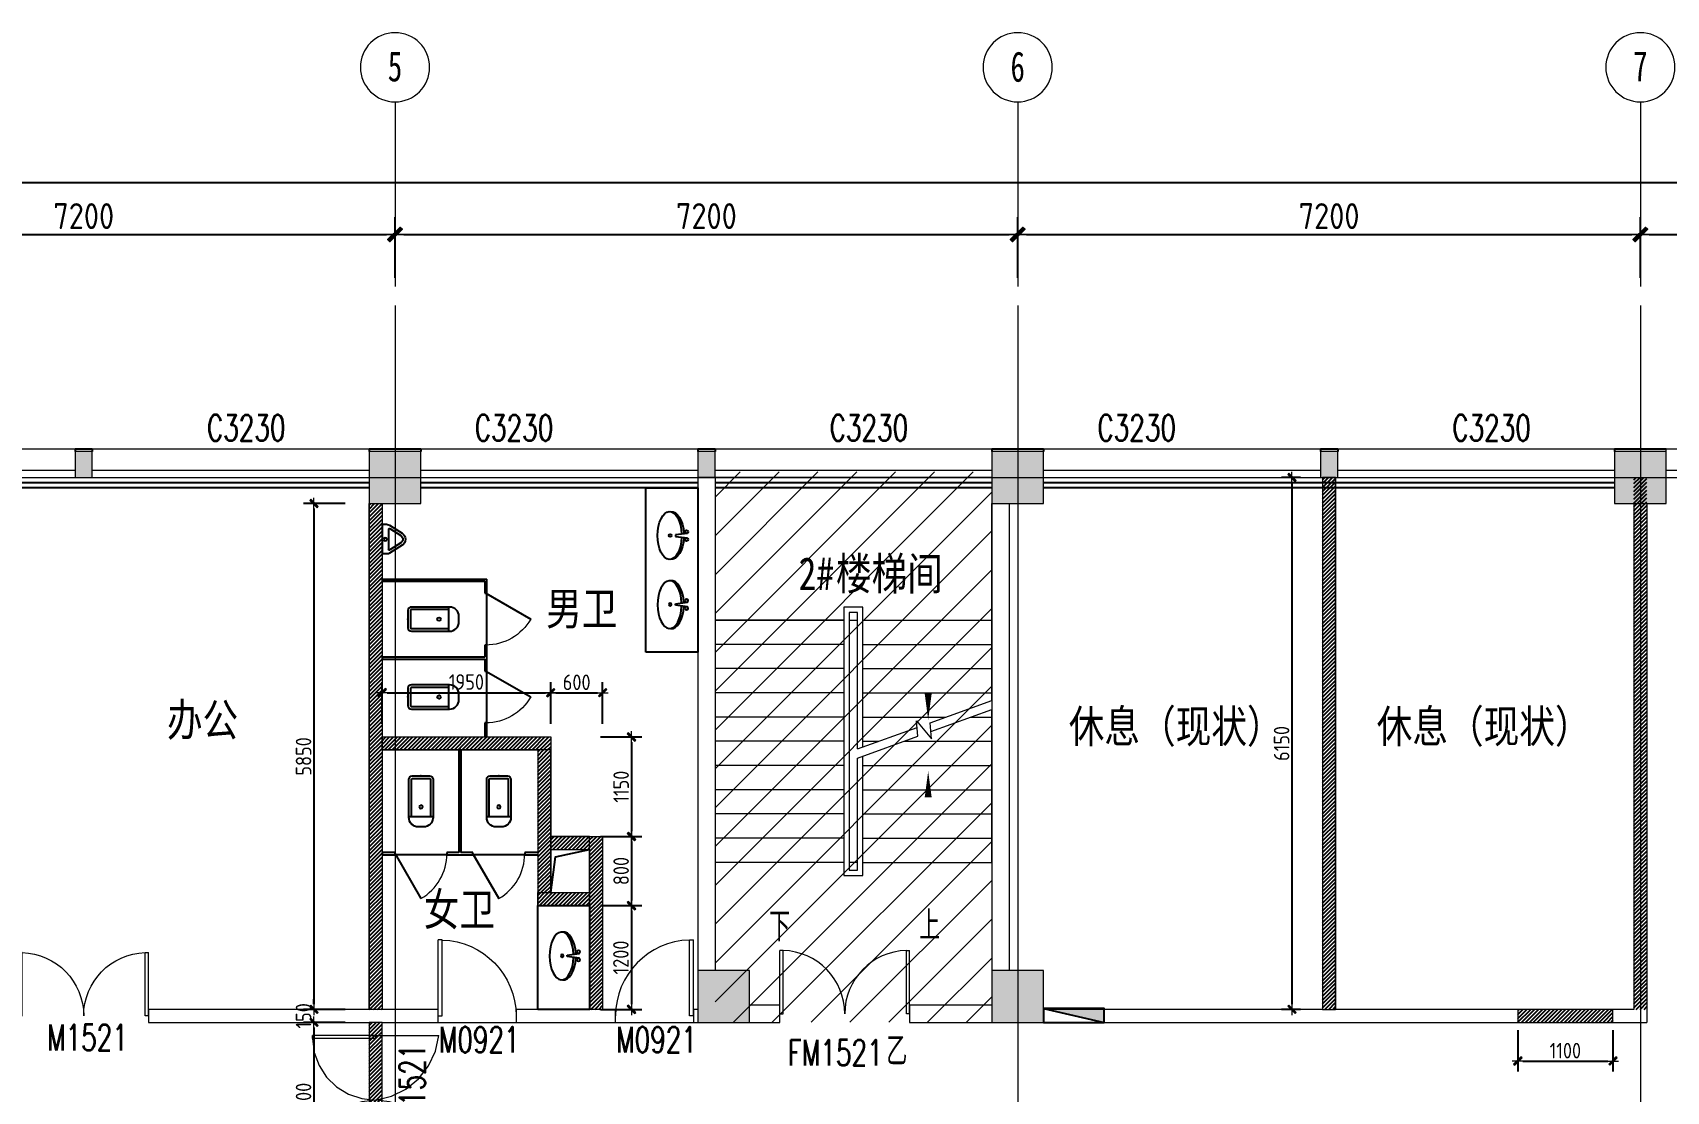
# Model space of a CAD drawing. Header units: millimetres. Extents: x 33621 to 401573, y -91663 to 133135.
# Drawn here: x 63307 to 82197, y -13804 to -1562 of the extents above; entities that cross this region are included whole.
import ezdxf
from ezdxf.enums import TextEntityAlignment as Align

# ---------------------------------------------------------------- set-up
doc = ezdxf.new("R2010")
doc.units = ezdxf.units.MM
doc.header["$LTSCALE"] = 10
doc.linetypes.add('DASHEDX2', pattern=[1.5, 1, -0.5])
doc.linetypes.add('DOTE', pattern=[2.42, 2, -0.2, 0.02, -0.2])
doc.layers.get('0').update_dxf_attribs({"color": 253})
doc.layers.get('Defpoints').update_dxf_attribs({"color": 250})
for name, color, linetype in [('3', 253, 'Continuous'), ('DIM_SYMB', 253, 'Continuous'), ('Dim【尺寸标注】', 253, 'Continuous'), ('LATRINE', 253, 'Continuous'), ('LAYER3', 253, 'Continuous'), ('LAYER4', 253, 'Continuous'), ('LAYER5', 253, 'Continuous'), ('LVTRY', 253, 'Continuous'), ('PUB_DIM', 253, 'Continuous'), ('PUB_TEXT', 253, 'Continuous'), ('SURFACE', 253, 'Continuous'), ('w-消火栓', 253, 'Continuous'), ('WINDOW_TEXT', 253, 'Continuous'), ('家具', 253, 'Continuous'), ('拆除墙体', 253, 'Continuous')]:
    doc.layers.add(name, color=color, linetype=linetype)
for name, color, linetype, lineweight in [('AXIS【轴号】', 253, 'Continuous', 0), ('COLUMN', 253, 'Continuous', 0), ('DOTE', 253, 'DOTE', 0), ('FC-FLOOR【地材分格】', 253, 'Continuous', 0), ('PUB_HATCH', 253, 'Continuous', 0), ('STAIR', 253, 'Continuous', 0), ('WALL', 253, 'Continuous', 0), ('Wall【墙体】', 253, 'Continuous', 0), ('WINDOW', 253, 'Continuous', 0), ('Xline【辅助线】', 253, 'Continuous', 0)]:
    doc.layers.add(name, color=color, linetype=linetype, lineweight=lineweight)
doc.styles.add('_TCH_DIM', font='SIMPLEX', dxfattribs={"bigfont": 'GBCBIG'})
doc.styles.add('_TCH_WINDOW', font='SIMPLEX', dxfattribs={"bigfont": 'GBCBIG'})
doc.styles.add('CCD_DIM', font='ARCHS.SHX')
doc.styles.add('宋体', font='', dxfattribs={"width": 0.7})
doc.styles.get('宋体').set_extended_font_data('SimSun')
doc.dimstyles.new('ZL_1：100', dxfattribs={"dimtxt": 3, "dimasz": 1, "dimexe": 2, "dimexo": 2, "dimgap": 0.6, "dimtad": 1, "dimdec": 0, "dimrnd": 5, "dimdsep": 46, "dimtxsty": 'CCD_DIM', "dimblk": 'WS-cj', "dimblk1": 'WS-cj', "dimblk2": 'WS-cj', "dimcen": 1, "dimclrd": 44, "dimclre": 44, "dimclrt": 2, "dimadec": 0, "dimazin": 2, "dimtfac": 1, "dimtdec": 0, "dimtix": 1, "dimtmove": 2, "dimatfit": 3, "dimldrblk": 'hl_arrow2', "dimfxl": 5, "dimfxlon": 1, "dimarcsym": 0})
doc.dimstyles.new('ZL_1：60', dxfattribs={"dimscale": 60, "dimtxt": 3, "dimasz": 1, "dimexe": 2, "dimexo": 2, "dimgap": 0.5, "dimtad": 1, "dimdec": 0, "dimrnd": 5, "dimdsep": 46, "dimtxsty": 'CCD_DIM', "dimblk": 'WS-cj', "dimblk1": 'WS-cj', "dimblk2": 'WS-cj', "dimcen": 0, "dimclrd": 44, "dimclre": 44, "dimclrt": 2, "dimadec": 0, "dimazin": 0, "dimtfac": 1, "dimtdec": 0, "dimtix": 1, "dimtofl": 0, "dimtmove": 2, "dimatfit": 3, "dimldrblk": 'hl_arrow2', "dimfxl": 6, "dimfxlon": 1, "dimarcsym": 0})

# ---------------------------------------------------------------- blocks, each defined once
blk = doc.blocks.new('A$C22332745')
at = {"layer": 'LAYER3', "color": 181, "extrusion": (0, 0, -1)}
for centre, ratio, start_param, end_param in [((277, 195), 0.531076, 4.795815, 6.348539), ((277, 214), 0.5, 4.782885, 10.934222), ((277, 195), 0.531076, 3.076239, 4.638107)]:
    blk.add_ellipse(centre, major_axis=(-277, 0), ratio=ratio, start_param=start_param, end_param=end_param, dxfattribs=at)
at = {"layer": 'LAYER4', "color": 252}
for p, q in [((267, 148), (249, 9)), ((285, 148), (267, 148)), ((302, 9), (285, 148))]:
    blk.add_line(p, q, dxfattribs=at)
for centre in [(231, 18), (320, 18)]:
    blk.add_circle(centre, 17.9, dxfattribs=at)
at = {"layer": 'LAYER5', "color": 251}
blk.add_circle((277, 208), 16, dxfattribs=at)
blk = doc.blocks.new('A$C2CC91CCB')
at = {"color": 251, "rotation": 90}
blk.add_blockref('A$C22332745', (353, 0), dxfattribs=at)
blk = doc.blocks.new('A$C477C625D')
at = {"color": 7}
blk.add_blockref('A$C2CC91CCB', (0, 0), dxfattribs=at)
blk = doc.blocks.new('A$C4D690477')
at = {"layer": '家具', "color": 251}
blk.add_blockref('A$C477C625D', (0, 0), dxfattribs=at)
blk = doc.blocks.new('$lvtry$00000007')
for p, q in [((-170, 0, 0), (170, 0, 0)), ((-170, -61, 0), (-170, 0, 0)), ((-162, -88, 0), (-69, -231, 0)), ((-124, -91, 0), (-43, -216, 0)), ((-116, -76, 0), (116, -76, 0)), ((43, -216, 0), (124, -91, 0)), ((69, -231, 0), (162, -88, 0)), ((170, -61, 0), (170, 0, 0))]:
    blk.add_line(p, q)
blk.add_circle((0, -38, 0), 17.7)
for centre, radius, start, end in [((-120, -61, 0), 50, 180, 213.0863), ((-116, -86, 0), 10, 90, 213.0863), ((116, -86, 0), 10, 326.9137, 90), ((120, -61, 0), 50, 326.9137, 0), ((0, -191, 0), 80, 210, 330), ((0, -191, 0), 50, 210, 330)]:
    blk.add_arc(centre, radius, start, end)
blk = doc.blocks.new('$QC001_5')
blk.add_line((-325, 200), (325, 0))
blk.add_lwpolyline([(325, 0), (325, 200), (-325, 200), (-325, 0)], close=True)
blk.add_solid([(-325, 200), (325, 200), (-325, 200), (325, 0)])
at = {"flags": 1}
for tag in ['UNIT', 'WHAT', 'SPEC']:
    blk.add_attdef(tag, (0, 0), '', height=0.001, dxfattribs=at)
blk = doc.blocks.new('$DorLib2D$00000141')
at = {"color": 0}
for points in [[(-0.5, 0), (-0.5, 0.487)], [(-0.475, 0.487), (-0.5, 0.487)], [(-0.475, 0), (-0.475, 0.487)], [(-0.369, 0.473), (-0.475, 0.487)], [(-0.268, 0.435), (-0.369, 0.473)], [(-0.178, 0.377), (-0.268, 0.435)], [(0.268, 0.435), (0.178, 0.377)], [(0.369, 0.473), (0.268, 0.435)], [(0.475, 0.487), (0.369, 0.473)], [(0.475, 0), (0.475, 0.487)], [(0.475, 0.487), (0.5, 0.487)], [(0.5, 0), (0.5, 0.487)], [(-0.103, 0.3), (-0.178, 0.377)], [(-0.047, 0.208), (-0.103, 0.3)], [(0.103, 0.3), (0.047, 0.208)], [(0.178, 0.377), (0.103, 0.3)], [(-0.012, 0.107), (-0.047, 0.208)], [(0.047, 0.208), (0.012, 0.107)], [(0, 0), (-0.012, 0.107)], [(-0.012, -0.107), (0, 0)], [(0.012, 0.107), (0, 0)], [(-0.5, 0), (-0.475, 0)], [(0.5, 0), (0.475, 0)]]:
    blk.add_lwpolyline(points, dxfattribs=at)
at = {"color": 0, "linetype": 'DASHEDX2'}
for points in [[(0, 0), (0.03, -0.122), (0.086, -0.234), (0.165, -0.331), (0.264, -0.408), (0.378, -0.461), (0.5, -0.488)], [(-0.5, 0), (-0.5, -0.488)], [(-0.047, -0.208), (-0.012, -0.107)], [(0.5, 0), (0.5, -0.488)], [(-0.103, -0.3), (-0.047, -0.208)], [(-0.268, -0.435), (-0.178, -0.377)], [(-0.178, -0.377), (-0.103, -0.3)], [(-0.475, -0.488), (-0.5, -0.488)], [(-0.475, -0.487), (-0.369, -0.473)], [(-0.369, -0.473), (-0.268, -0.435)]]:
    blk.add_lwpolyline(points, dxfattribs=at)
blk = doc.blocks.new('$DorLib2D$00000001')
for p, q in [((0.45, 0.975), (0.5, 0.975)), ((0.45, 0), (0.45, 0.975)), ((0.5, 0), (0.5, 0.975)), ((0.5, 0), (0.45, 0))]:
    blk.add_line(p, q)
at = {"lineweight": 13}
blk.add_arc((0.475, 0), 0.975, 91.4693, 180, dxfattribs=at)
blk = doc.blocks.new('$lvtry$00000200')
for p, q in [((-140, -40, 0), (-140, -480, 0)), ((-110, -40, 0), (-110, -470, 0)), ((100, 0, 0), (-100, 0, 0)), ((100, -30, 0), (-100, -30, 0)), ((110, -470, 0), (110, -40, 0)), ((140, -480, 0), (140, -40, 0)), ((140, -470, 0), (-140, -470, 0)), ((-30, -590, 0), (30, -590, 0))]:
    blk.add_line(p, q)
blk.add_circle((0, -359, 0), 20)
for centre, radius, start, end in [((-100, -40, 0), 40, 90, 180), ((-100, -40, 0), 10, 90, 180), ((100, -40, 0), 40, 0, 90), ((100, -40, 0), 10, 0, 90), ((-30, -480, 0), 110, 180, 270), ((30, -480, 0), 110, 270, 0)]:
    blk.add_arc(centre, radius, start, end)
blk.add_point((0, 0))
blk = doc.blocks.new('$TCHSYS$APDOOR2D')
blk.add_line((0.5, 0), (0, 0.866))
at = {"lineweight": 13}
blk.add_arc((0.5, 0), 1, 120, 180, dxfattribs=at)
blk = doc.blocks.new('$DorLib2D$00000002')
for p, q in [((-0.5, 0), (-0.5, 0.4875)), ((-0.475, 0.4875), (-0.5, 0.4875)), ((-0.475, 0), (-0.475, 0.4875)), ((0.475, 0), (0.475, 0.4875)), ((0.475, 0.4875), (0.5, 0.4875)), ((0.5, 0), (0.5, 0.4875)), ((-0.5, 0), (-0.475, 0)), ((0.5, 0), (0.475, 0))]:
    blk.add_line(p, q)
at = {"lineweight": 13}
for centre, start, end in [((-0.4875, 0), 0, 88.53072), ((0.4875, 0), 91.46928, 180)]:
    blk.add_arc(centre, 0.4875, start, end, dxfattribs=at)
blk = doc.blocks.new('$WINLIB2D$00000004')
for p, q in [((-0.5, 0.5), (0.5, 0.5)), ((-0.5, 0.5), (-0.5, -0.5)), ((0.5, -0.5), (0.5, 0.5)), ((-0.5, 0.2406), (0.5, 0.2406)), ((-0.5, -0.5), (0.5, -0.5))]:
    blk.add_line(p, q)
blk = doc.blocks.new('hl_Axis-A1')
at = {"color": 150, "ltscale": 2}
blk.add_line((21.33, 0), (0, 0), dxfattribs=at)
at = {"color": 150}
blk.add_circle((25.33, 0), 4, dxfattribs=at)
at = {"color": 50, "style": '宋体', "width": 0.7}
blk.add_attdef('轴号', text='', height=3.5, dxfattribs=at).set_placement((25.33, 0), align=Align.MIDDLE_CENTER)
blk = doc.blocks.new('WS-cj')
blk.add_hatch(color=2).paths.add_polyline_path([(0.59, 0.82), (-0.82, -0.59), (-0.59, -0.82), (0.82, 0.59)])
at = {"color": 2, "linetype": 'ByBlock', "lineweight": 0}
for p, q in [((-1.1, 0), (0, 0)), ((0, 0), (1.1, 0))]:
    blk.add_line(p, q, dxfattribs=at)
at = {"color": 2}
blk.add_lwpolyline([(0.59, 0.82), (-0.82, -0.59), (-0.59, -0.82), (0.82, 0.59)], close=True, dxfattribs=at)
blk = doc.blocks.new('*D263')
at = {"layer": 'Defpoints', "color": 0, "transparency": 16777216}
for p in [(-15662, 2411), (-22862, 1811), (-15662, 1811)]:
    blk.add_point(p, dxfattribs=at)
at = {"layer": 'Dim【尺寸标注】', "color": 44, "lineweight": -2, "transparency": 16777216}
for p, q in [((-22862, 1911), (-22862, 2611)), ((-15662, 1911), (-15662, 2611)), ((-22762, 2411), (-15762, 2411))]:
    blk.add_line(p, q, dxfattribs=at)
at = {"layer": 'Dim【尺寸标注】', "color": 44, "lineweight": -2, "transparency": 16777216, "xscale": 100, "yscale": 100, "zscale": 100, "rotation": 180}
blk.add_blockref('WS-cj', (-22862, 2411), dxfattribs=at)
at = {"layer": 'Dim【尺寸标注】', "color": 44, "lineweight": -2, "transparency": 16777216, "xscale": 100, "yscale": 100, "zscale": 100}
blk.add_blockref('WS-cj', (-15662, 2411), dxfattribs=at)
at = {"layer": 'Dim【尺寸标注】', "color": 2, "transparency": 16777216, "insert": (-19262, 2623), "char_height": 300, "attachment_point": 5, "style": 'CCD_DIM'}
blk.add_mtext('7200', dxfattribs=at)
blk = doc.blocks.new('hl_arrow2')
at = {"color": 2}
blk.add_line((-0.22, 0), (-1, 0), dxfattribs=at)
blk.add_lwpolyline([(-0.22, 0), (-0.86, -0.69), (-0.65, -0.86), (0, 0), (-0.65, 0.86), (-0.86, 0.69)], close=True, dxfattribs=at)
blk = doc.blocks.new('*D264')
at = {"layer": 'Defpoints', "color": 0, "transparency": 16777216}
for p in [(-8462, 2411), (-15662, 1811), (-8462, 1811)]:
    blk.add_point(p, dxfattribs=at)
at = {"layer": 'Dim【尺寸标注】', "color": 44, "lineweight": -2, "transparency": 16777216}
for p, q in [((-15662, 1911), (-15662, 2611)), ((-8462, 1911), (-8462, 2611)), ((-15562, 2411), (-8562, 2411))]:
    blk.add_line(p, q, dxfattribs=at)
at = {"layer": 'Dim【尺寸标注】', "color": 44, "lineweight": -2, "transparency": 16777216, "xscale": 100, "yscale": 100, "zscale": 100, "rotation": 180}
blk.add_blockref('WS-cj', (-15662, 2411), dxfattribs=at)
at = {"layer": 'Dim【尺寸标注】', "color": 44, "lineweight": -2, "transparency": 16777216, "xscale": 100, "yscale": 100, "zscale": 100}
blk.add_blockref('WS-cj', (-8462, 2411), dxfattribs=at)
at = {"layer": 'Dim【尺寸标注】', "color": 2, "transparency": 16777216, "insert": (-12062, 2623), "char_height": 300, "attachment_point": 5, "style": 'CCD_DIM'}
blk.add_mtext('7200', dxfattribs=at)
blk = doc.blocks.new('*D265')
at = {"layer": 'Defpoints', "color": 0, "transparency": 16777216}
for p in [(-1262, 2411), (-8462, 1811), (-1262, 1811)]:
    blk.add_point(p, dxfattribs=at)
at = {"layer": 'Dim【尺寸标注】', "color": 44, "lineweight": -2, "transparency": 16777216}
for p, q in [((-8462, 1911), (-8462, 2611)), ((-1262, 1911), (-1262, 2611)), ((-8362, 2411), (-1362, 2411))]:
    blk.add_line(p, q, dxfattribs=at)
at = {"layer": 'Dim【尺寸标注】', "color": 44, "lineweight": -2, "transparency": 16777216, "xscale": 100, "yscale": 100, "zscale": 100, "rotation": 180}
blk.add_blockref('WS-cj', (-8462, 2411), dxfattribs=at)
at = {"layer": 'Dim【尺寸标注】', "color": 44, "lineweight": -2, "transparency": 16777216, "xscale": 100, "yscale": 100, "zscale": 100}
blk.add_blockref('WS-cj', (-1262, 2411), dxfattribs=at)
at = {"layer": 'Dim【尺寸标注】', "color": 2, "transparency": 16777216, "insert": (-4862, 2623), "char_height": 300, "attachment_point": 5, "style": 'CCD_DIM'}
blk.add_mtext('7200', dxfattribs=at)
blk = doc.blocks.new('*D266')
at = {"layer": 'Defpoints', "color": 0, "transparency": 16777216}
for p in [(5938, 2411), (-1262, 1811), (5938, 1811)]:
    blk.add_point(p, dxfattribs=at)
at = {"layer": 'Dim【尺寸标注】', "color": 44, "lineweight": -2, "transparency": 16777216}
for p, q in [((-1262, 1911), (-1262, 2611)), ((5938, 1911), (5938, 2611)), ((-1162, 2411), (5838, 2411))]:
    blk.add_line(p, q, dxfattribs=at)
at = {"layer": 'Dim【尺寸标注】', "color": 44, "lineweight": -2, "transparency": 16777216, "xscale": 100, "yscale": 100, "zscale": 100, "rotation": 180}
blk.add_blockref('WS-cj', (-1262, 2411), dxfattribs=at)
at = {"layer": 'Dim【尺寸标注】', "color": 44, "lineweight": -2, "transparency": 16777216, "xscale": 100, "yscale": 100, "zscale": 100}
blk.add_blockref('WS-cj', (5938, 2411), dxfattribs=at)
at = {"layer": 'Dim【尺寸标注】', "color": 2, "transparency": 16777216, "insert": (2338, 2623), "char_height": 300, "attachment_point": 5, "style": 'CCD_DIM'}
blk.add_mtext('7200', dxfattribs=at)
blk = doc.blocks.new('*D273')
at = {"layer": 'Defpoints', "color": 0, "transparency": 16777216}
for p in [(49138, 3011), (-44462, 1811), (49138, 1811)]:
    blk.add_point(p, dxfattribs=at)
at = {"layer": 'Dim【尺寸标注】', "color": 44, "lineweight": -2, "transparency": 16777216}
for p, q in [((-44462, 2511), (-44462, 3211)), ((49138, 2511), (49138, 3211)), ((-44362, 3011), (49038, 3011))]:
    blk.add_line(p, q, dxfattribs=at)
at = {"layer": 'Dim【尺寸标注】', "color": 44, "lineweight": -2, "transparency": 16777216, "xscale": 100, "yscale": 100, "zscale": 100, "rotation": 180}
blk.add_blockref('WS-cj', (-44462, 3011), dxfattribs=at)
at = {"layer": 'Dim【尺寸标注】', "color": 44, "lineweight": -2, "transparency": 16777216, "xscale": 100, "yscale": 100, "zscale": 100}
blk.add_blockref('WS-cj', (49138, 3011), dxfattribs=at)
at = {"layer": 'Dim【尺寸标注】', "color": 2, "transparency": 16777216, "insert": (2338, 3217), "char_height": 300, "attachment_point": 5, "style": 'CCD_DIM'}
blk.add_mtext('93600', dxfattribs=at)
blk = doc.blocks.new('*D514')
at = {"layer": 'Defpoints', "color": 0, "transparency": 16777216}
for p in [(67039, -7006), (66559, -12856), (67039, -12856)]:
    blk.add_point(p, dxfattribs=at)
at = {"layer": 'FC-FLOOR【地材分格】', "color": 44, "lineweight": -2, "transparency": 16777216}
for p, q in [((66919, -7006), (66439, -7006)), ((66559, -7066), (66559, -12796)), ((66919, -12856), (66439, -12856))]:
    blk.add_line(p, q, dxfattribs=at)
at = {"layer": 'FC-FLOOR【地材分格】', "color": 44, "lineweight": -2, "transparency": 16777216, "xscale": 60, "yscale": 60, "zscale": 60}
for p, rotation in [((66559, -7006), 90), ((66559, -12856), 270)]:
    blk.add_blockref('WS-cj', p, dxfattribs=dict(at, rotation=rotation))
at = {"layer": 'FC-FLOOR【地材分格】', "color": 2, "transparency": 16777216, "insert": (66439, -9931), "char_height": 180, "attachment_point": 5, "rotation": 90, "style": 'CCD_DIM'}
blk.add_mtext('5850', dxfattribs=at)
blk = doc.blocks.new('*D515')
at = {"layer": 'Defpoints', "color": 0, "transparency": 16777216}
for p in [(66559, -13006), (67039, -12856), (67039, -13006)]:
    blk.add_point(p, dxfattribs=at)
at = {"layer": 'FC-FLOOR【地材分格】', "color": 44, "lineweight": -2, "transparency": 16777216}
for p, q in [((66559, -12796), (66559, -12736)), ((66919, -12856), (66439, -12856)), ((66919, -13006), (66439, -13006)), ((66559, -13066), (66559, -13126))]:
    blk.add_line(p, q, dxfattribs=at)
at = {"layer": 'FC-FLOOR【地材分格】', "color": 44, "lineweight": -2, "transparency": 16777216, "xscale": 60, "yscale": 60, "zscale": 60}
for p, rotation in [((66559, -12856), 270), ((66559, -13006), 90)]:
    blk.add_blockref('WS-cj', p, dxfattribs=dict(at, rotation=rotation))
at = {"layer": 'FC-FLOOR【地材分格】', "color": 2, "transparency": 16777216, "insert": (66439, -12931), "char_height": 180, "attachment_point": 5, "rotation": 90, "style": 'CCD_DIM'}
blk.add_mtext('150', dxfattribs=at)
blk = doc.blocks.new('*D516')
at = {"layer": 'Defpoints', "color": 0, "transparency": 16777216}
for p in [(67039, -13006), (66559, -14806), (67039, -14806)]:
    blk.add_point(p, dxfattribs=at)
at = {"layer": 'FC-FLOOR【地材分格】', "color": 44, "lineweight": -2, "transparency": 16777216}
for p, q in [((66919, -13006), (66439, -13006)), ((66559, -13066), (66559, -14746)), ((66919, -14806), (66439, -14806))]:
    blk.add_line(p, q, dxfattribs=at)
at = {"layer": 'FC-FLOOR【地材分格】', "color": 44, "lineweight": -2, "transparency": 16777216, "xscale": 60, "yscale": 60, "zscale": 60}
for p, rotation in [((66559, -13006), 90), ((66559, -14806), 270)]:
    blk.add_blockref('WS-cj', p, dxfattribs=dict(at, rotation=rotation))
at = {"layer": 'FC-FLOOR【地材分格】', "color": 2, "transparency": 16777216, "insert": (66439, -13906), "char_height": 180, "attachment_point": 5, "rotation": 90, "style": 'CCD_DIM'}
blk.add_mtext('1800', dxfattribs=at)
blk = doc.blocks.new('*D517')
at = {"layer": 'Defpoints', "color": 0, "transparency": 16777216}
for p in [(69297, -9194), (67347, -9674), (69297, -9674)]:
    blk.add_point(p, dxfattribs=at)
at = {"layer": 'FC-FLOOR【地材分格】', "color": 44, "lineweight": -2, "transparency": 16777216}
for p, q in [((67347, -9554), (67347, -9074)), ((67407, -9194), (69237, -9194)), ((69297, -9554), (69297, -9074))]:
    blk.add_line(p, q, dxfattribs=at)
at = {"layer": 'FC-FLOOR【地材分格】', "color": 44, "lineweight": -2, "transparency": 16777216, "xscale": 60, "yscale": 60, "zscale": 60, "rotation": 180}
blk.add_blockref('WS-cj', (67347, -9194), dxfattribs=at)
at = {"layer": 'FC-FLOOR【地材分格】', "color": 44, "lineweight": -2, "transparency": 16777216, "xscale": 60, "yscale": 60, "zscale": 60}
blk.add_blockref('WS-cj', (69297, -9194), dxfattribs=at)
at = {"layer": 'FC-FLOOR【地材分格】', "color": 2, "transparency": 16777216, "insert": (68322, -9070), "char_height": 180, "attachment_point": 5, "style": 'CCD_DIM'}
blk.add_mtext('1950', dxfattribs=at)
blk = doc.blocks.new('*D518')
at = {"layer": 'Defpoints', "color": 0, "transparency": 16777216}
for p in [(69897, -9194), (69297, -9674), (69897, -9674)]:
    blk.add_point(p, dxfattribs=at)
at = {"layer": 'FC-FLOOR【地材分格】', "color": 44, "lineweight": -2, "transparency": 16777216}
for p, q in [((69297, -9554), (69297, -9074)), ((69357, -9194), (69837, -9194)), ((69897, -9554), (69897, -9074))]:
    blk.add_line(p, q, dxfattribs=at)
at = {"layer": 'FC-FLOOR【地材分格】', "color": 44, "lineweight": -2, "transparency": 16777216, "xscale": 60, "yscale": 60, "zscale": 60, "rotation": 180}
blk.add_blockref('WS-cj', (69297, -9194), dxfattribs=at)
at = {"layer": 'FC-FLOOR【地材分格】', "color": 44, "lineweight": -2, "transparency": 16777216, "xscale": 60, "yscale": 60, "zscale": 60}
blk.add_blockref('WS-cj', (69897, -9194), dxfattribs=at)
at = {"layer": 'FC-FLOOR【地材分格】', "color": 2, "transparency": 16777216, "insert": (69597, -9074), "char_height": 180, "attachment_point": 5, "style": 'CCD_DIM'}
blk.add_mtext('600', dxfattribs=at)
blk = doc.blocks.new('*D519')
at = {"layer": 'Defpoints', "color": 0, "transparency": 16777216}
for p in [(69751, -9706), (69751, -10856), (70231, -10856)]:
    blk.add_point(p, dxfattribs=at)
at = {"layer": 'FC-FLOOR【地材分格】', "color": 44, "lineweight": -2, "transparency": 16777216}
for p, q in [((69871, -9706), (70351, -9706)), ((70231, -9766), (70231, -10796)), ((69871, -10856), (70351, -10856))]:
    blk.add_line(p, q, dxfattribs=at)
at = {"layer": 'FC-FLOOR【地材分格】', "color": 44, "lineweight": -2, "transparency": 16777216, "xscale": 60, "yscale": 60, "zscale": 60}
for p, rotation in [((70231, -9706), 90), ((70231, -10856), 270)]:
    blk.add_blockref('WS-cj', p, dxfattribs=dict(at, rotation=rotation))
at = {"layer": 'FC-FLOOR【地材分格】', "color": 2, "transparency": 16777216, "insert": (70111, -10281), "char_height": 180, "attachment_point": 5, "rotation": 90, "style": 'CCD_DIM'}
blk.add_mtext('1150', dxfattribs=at)
blk = doc.blocks.new('*D520')
at = {"layer": 'Defpoints', "color": 0, "transparency": 16777216}
for p in [(69751, -10856), (69751, -11656), (70231, -11656)]:
    blk.add_point(p, dxfattribs=at)
at = {"layer": 'FC-FLOOR【地材分格】', "color": 44, "lineweight": -2, "transparency": 16777216}
for p, q in [((69871, -10856), (70351, -10856)), ((70231, -10916), (70231, -11596)), ((69871, -11656), (70351, -11656))]:
    blk.add_line(p, q, dxfattribs=at)
at = {"layer": 'FC-FLOOR【地材分格】', "color": 44, "lineweight": -2, "transparency": 16777216, "xscale": 60, "yscale": 60, "zscale": 60}
for p, rotation in [((70231, -10856), 90), ((70231, -11656), 270)]:
    blk.add_blockref('WS-cj', p, dxfattribs=dict(at, rotation=rotation))
at = {"layer": 'FC-FLOOR【地材分格】', "color": 2, "transparency": 16777216, "insert": (70111, -11256), "char_height": 180, "attachment_point": 5, "rotation": 90, "style": 'CCD_DIM'}
blk.add_mtext('800', dxfattribs=at)
blk = doc.blocks.new('*D521')
at = {"layer": 'Defpoints', "color": 0, "transparency": 16777216}
for p in [(69751, -11656), (69751, -12856), (70231, -12856)]:
    blk.add_point(p, dxfattribs=at)
at = {"layer": 'FC-FLOOR【地材分格】', "color": 44, "lineweight": -2, "transparency": 16777216}
for p, q in [((69871, -11656), (70351, -11656)), ((70231, -11716), (70231, -12796)), ((69871, -12856), (70351, -12856))]:
    blk.add_line(p, q, dxfattribs=at)
at = {"layer": 'FC-FLOOR【地材分格】', "color": 44, "lineweight": -2, "transparency": 16777216, "xscale": 60, "yscale": 60, "zscale": 60}
for p, rotation in [((70231, -11656), 90), ((70231, -12856), 270)]:
    blk.add_blockref('WS-cj', p, dxfattribs=dict(at, rotation=rotation))
at = {"layer": 'FC-FLOOR【地材分格】', "color": 2, "transparency": 16777216, "insert": (70108, -12256), "char_height": 180, "attachment_point": 5, "rotation": 90, "style": 'CCD_DIM'}
blk.add_mtext('1200', dxfattribs=at)
blk = doc.blocks.new('*D522')
at = {"layer": 'Defpoints', "color": 0, "transparency": 16777216}
for p in [(78088, -6706), (77868, -12856), (78088, -12856)]:
    blk.add_point(p, dxfattribs=at)
at = {"layer": 'FC-FLOOR【地材分格】', "color": 44, "lineweight": -2, "transparency": 16777216}
for p, q in [((77968, -6706), (77748, -6706)), ((77868, -6766), (77868, -12796)), ((77968, -12856), (77748, -12856))]:
    blk.add_line(p, q, dxfattribs=at)
at = {"layer": 'FC-FLOOR【地材分格】', "color": 44, "lineweight": -2, "transparency": 16777216, "xscale": 60, "yscale": 60, "zscale": 60}
for p, rotation in [((77868, -6706), 90), ((77868, -12856), 270)]:
    blk.add_blockref('WS-cj', p, dxfattribs=dict(at, rotation=rotation))
at = {"layer": 'FC-FLOOR【地材分格】', "color": 2, "transparency": 16777216, "insert": (77748, -9781), "char_height": 180, "attachment_point": 5, "rotation": 90, "style": 'CCD_DIM'}
blk.add_mtext('6150', dxfattribs=at)
blk = doc.blocks.new('*D523')
at = {"layer": 'Defpoints', "color": 0, "transparency": 16777216}
for p in [(80479, -12978), (81579, -12978), (81579, -13453)]:
    blk.add_point(p, dxfattribs=at)
at = {"layer": 'FC-FLOOR【地材分格】', "color": 44, "lineweight": -2, "transparency": 16777216}
for p, q in [((80479, -13098), (80479, -13573)), ((81579, -13098), (81579, -13573)), ((80539, -13453), (81519, -13453))]:
    blk.add_line(p, q, dxfattribs=at)
at = {"layer": 'FC-FLOOR【地材分格】', "color": 44, "lineweight": -2, "transparency": 16777216, "xscale": 60, "yscale": 60, "zscale": 60, "rotation": 180}
blk.add_blockref('WS-cj', (80479, -13453), dxfattribs=at)
at = {"layer": 'FC-FLOOR【地材分格】', "color": 44, "lineweight": -2, "transparency": 16777216, "xscale": 60, "yscale": 60, "zscale": 60}
blk.add_blockref('WS-cj', (81579, -13453), dxfattribs=at)
at = {"layer": 'FC-FLOOR【地材分格】', "color": 2, "transparency": 16777216, "insert": (81029, -13333), "char_height": 180, "attachment_point": 5, "style": 'CCD_DIM'}
blk.add_mtext('1100', dxfattribs=at)
blk = doc.blocks.new('ZL_061117299')
at = {"layer": 'AXIS【轴号】'}
ref = blk.add_blockref('hl_Axis-A1', (-15662.3, 1810.8), dxfattribs=dict(at, xscale=-100, yscale=100, zscale=100, rotation=270))
ref.add_attrib('轴号', '5', dxfattribs={"layer": '0', "color": 2, "height": 350, "style": '宋体', "width": 0.7}).set_placement((-15662.3, 4355.8), align=Align.MIDDLE_CENTER)
ref = blk.add_blockref('hl_Axis-A1', (-8462.3, 1810.8), dxfattribs=dict(at, xscale=-100, yscale=100, zscale=100, rotation=270))
ref.add_attrib('轴号', '6', dxfattribs={"layer": '0', "color": 2, "height": 350, "style": '宋体', "width": 0.7}).set_placement((-8462.3, 4351.9), align=Align.MIDDLE_CENTER)
ref = blk.add_blockref('hl_Axis-A1', (-1262.3, 1810.8), dxfattribs=dict(at, xscale=-100, yscale=100, zscale=100, rotation=270))
ref.add_attrib('轴号', '7', dxfattribs={"layer": '0', "color": 2, "height": 350, "style": '宋体', "width": 0.7}).set_placement((-1262.3, 4355.8), align=Align.MIDDLE_CENTER)
at = {"layer": 'Dim【尺寸标注】'}
for p1, p2, distance, picture, middle in [((-44462.3, 1810.8), (49137.7, 1810.8), 1200, '*D273', (2337.7, 3217)), ((-22862.3, 1810.8), (-15662.3, 1810.8), 600, '*D263', (-19262.3, 2623.3)), ((-15662.3, 1810.8), (-8462.3, 1810.8), 600, '*D264', (-12062.3, 2623.3)), ((-8462.3, 1810.8), (-1262.3, 1810.8), 600, '*D265', (-4862.3, 2623.3)), ((-1262.3, 1810.8), (5937.7, 1810.8), 600, '*D266', (2337.7, 2623.3))]:
    dim = blk.add_aligned_dim(p1=p1, p2=p2, distance=distance, dimstyle='ZL_1：100', dxfattribs=at)
    dim.commit()
    dim.dimension.update_dxf_attribs({"geometry": picture, "text_midpoint": middle})

msp = doc.modelspace()

# ---------------------------------------------------------------- hatches: boundary and pattern name
at = {"layer": 'PUB_HATCH'}
for points in [[(63796.5, -6706), (63996.5, -6706), (63996.5, -6406), (63796.5, -6406)], [(67196.5, -7006), (67796.5, -7006), (67796.5, -6406), (67196.5, -6406)], [(70996.5, -6706), (71196.5, -6706), (71196.5, -6406), (70996.5, -6406)], [(74396.5, -7006), (74996.5, -7006), (74996.5, -6406), (74396.5, -6406)], [(78196.5, -6706), (78396.5, -6706), (78396.5, -6406), (78196.5, -6406)], [(81596.5, -7006), (82196.5, -7006), (82196.5, -6406), (81596.5, -6406)], [(70996.5, -13006), (71596.5, -13006), (71596.5, -12406), (70996.5, -12406)], [(74396.5, -13006), (74996.5, -13006), (74996.5, -12406), (74396.5, -12406)]]:
    msp.add_hatch(color=256, dxfattribs=at).paths.add_polyline_path(points)
at = {"layer": 'Xline【辅助线】'}
h = msp.add_hatch(dxfattribs=at)
h.set_pattern_fill('ANSI31', color=256, scale=100)
h.paths.add_polyline_path([(71196.5, -13004.2), (74396.5, -13004.2), (74396.5, -6639.2), (71196.5, -6639.2)])
at = {"layer": '拆除墙体'}
h = msp.add_hatch(dxfattribs=at)
h.set_pattern_fill('ANSI31', color=1, scale=10, angle=180, style=0)
h.paths.add_polyline_path([(78221.5, -6706), (78221.5, -12856), (78371.5, -12856), (78371.5, -6706)])
h = msp.add_hatch(dxfattribs=at)
h.set_pattern_fill('ANSI31', color=1, scale=10, angle=180, style=0)
h.set_pattern_definition([(225, (3600, 9e-09), (22.45064, -22.45064), [])])
h.paths.add_polyline_path([(81821.5, -6706), (81821.5, -12856), (81971.5, -12856), (81971.5, -6706)])
h = msp.add_hatch(dxfattribs=at)
h.set_pattern_fill('ANSI31', color=1, scale=10, angle=180, style=0)
h.paths.add_polyline_path([(67196.5, -12856), (67196.5, -7006), (67346.5, -7006), (67346.5, -12856)])
h = msp.add_hatch(dxfattribs=at)
h.set_pattern_fill('ANSI31', color=1, scale=10, angle=180, style=0)
h.paths.add_polyline_path([(67346.5, -9856), (67346.5, -9706), (69297, -9706), (69297, -9856)])
h = msp.add_hatch(dxfattribs=at)
h.set_pattern_fill('ANSI31', color=1, scale=10, angle=180, style=0)
h.paths.add_polyline_path([(69147, -9856), (69147, -11506), (69297, -11506), (69297, -9856)])
h = msp.add_hatch(dxfattribs=at)
h.set_pattern_fill('ANSI31', color=1, scale=10, angle=180, style=0)
h.paths.add_polyline_path([(69297, -10856), (69297, -11006), (69746.8, -11006), (69746.8, -10856)])
h = msp.add_hatch(dxfattribs=at)
h.set_pattern_fill('ANSI31', color=1, scale=10, angle=180, style=0)
h.paths.add_polyline_path([(69896.8, -10856), (69896.8, -12856), (69747, -12856), (69747, -10856)])
h = msp.add_hatch(dxfattribs=at)
h.set_pattern_fill('ANSI31', color=1, scale=10, angle=180, style=0)
h.paths.add_polyline_path([(69147, -11656), (69147, -11506), (69746.8, -11506), (69746.8, -11656)])
h = msp.add_hatch(dxfattribs=at)
h.set_pattern_fill('ANSI31', color=1, scale=10, angle=180, style=0)
h.paths.add_polyline_path([(67196.5, -13006), (67196.5, -14806), (67346.5, -14806), (67346.5, -13006)])
h = msp.add_hatch(dxfattribs=at)
h.set_pattern_fill('ANSI31', color=1, scale=10, angle=180, style=0)
h.paths.add_polyline_path([(80479.5, -12856), (80479.5, -13006), (81579.5, -13006), (81579.5, -12856)])

# ---------------------------------------------------------------- linework, layer by layer
at = {"layer": '3'}
for p, q in [((67196.5, -6766), (60596.5, -6766)), ((70996.5, -6766), (67796.5, -6766)), ((74396.5, -6766), (71196.5, -6766)), ((81596.5, -6766), (74996.5, -6766)), ((67196.5, -6826), (60596.5, -6826)), ((70996.5, -6826), (67796.5, -6826)), ((74396.5, -6826), (71196.5, -6826)), ((81596.5, -6826), (74996.5, -6826))]:
    msp.add_line(p, q, dxfattribs=at)
msp.add_lwpolyline([(69296.8, -11506), (69353.7, -11091.6), (69746.8, -11006)], dxfattribs=at)
at = {"layer": 'COLUMN'}
for p, q in [((67796.5, -6406), (67196.5, -6406)), ((74996.5, -6406), (74396.5, -6406)), ((82196.5, -6406), (81596.5, -6406)), ((67196.5, -6706), (67196.5, -7006)), ((67796.5, -7006), (67796.5, -6706)), ((74396.5, -6706), (74396.5, -7006)), ((74996.5, -7006), (74996.5, -6706)), ((81596.5, -6706), (81596.5, -7006)), ((82196.5, -7006), (82196.5, -6706)), ((67196.5, -7006), (67796.5, -7006)), ((74396.5, -7006), (74996.5, -7006)), ((81596.5, -7006), (82196.5, -7006)), ((71596.5, -12406), (70996.5, -12406)), ((70996.5, -12406), (70996.5, -13006)), ((71596.5, -13006), (71596.5, -12406)), ((74996.5, -12406), (74396.5, -12406)), ((74396.5, -12406), (74396.5, -13006)), ((74996.5, -13006), (74996.5, -12406)), ((70996.5, -13006), (71596.5, -13006)), ((74396.5, -13006), (74996.5, -13006))]:
    msp.add_line(p, q, dxfattribs=at)
at = {"layer": 'DIM_SYMB'}
for points in [[(71916.5, -11617.6, 0, 0, 0), (71916.5, -7496, 0, 0, 0), (73661.5, -7496, 0, 0, 0), (73661.5, -9506, 0, 80, 0), (73661.5, -9206, 0, 0, 0)], [(73661.5, -11605.7, 0, 0, 0), (73661.5, -10102.6, 0, 80, 0), (73661.5, -10402.6, 0, 0, 0)]]:
    msp.add_lwpolyline(points, format="xyseb", dxfattribs=at)
at = {"layer": 'DOTE', "ltscale": 0.1}
for p, q in [((67496.5, -4716.1), (67496.5, -24586.4)), ((74696.5, -4716.1), (74696.5, -24586.4)), ((81896.5, -4716.1), (81896.5, -24586.4)), ((36632.9, -6706), (133641.5, -6706))]:
    msp.add_line(p, q, dxfattribs=at)
at = {"layer": 'LATRINE'}
for p, q in [((67346.3, -7881), (68558.8, -7881)), ((67346.3, -7881), (67346.3, -7906)), ((67346.3, -7906), (68533.8, -7906)), ((68533.8, -7906), (68533.8, -8043.5)), ((68558.8, -8043.5), (68558.8, -7881)), ((68533.8, -8043.5), (68558.8, -8043.5)), ((68558.8, -8643.5, 400), (68558.8, -8043.5, 400)), ((68558.8, -8643.5), (68533.8, -8643.5)), ((68533.8, -8643.5), (68533.8, -8781)), ((68558.8, -8793.5), (68558.8, -8643.5)), ((67346.3, -8781), (68533.8, -8781)), ((67346.3, -8781), (67346.3, -8806)), ((67346.3, -8806), (68533.8, -8806)), ((68533.8, -8806), (68533.8, -8943.5)), ((68558.8, -8943.5), (68558.8, -8793.5)), ((68533.8, -8943.5), (68558.8, -8943.5)), ((68558.8, -9543.5, 400), (68558.8, -8943.5, 400)), ((68558.8, -9543.5), (68533.8, -9543.5)), ((68533.8, -9543.5), (68533.8, -9706)), ((68558.8, -9706), (68558.8, -9543.5)), ((68533.8, -9706), (68558.8, -9706)), ((68234, -9856), (68234, -11043.5)), ((68259, -9856), (68234, -9856)), ((68259, -9856), (68259, -11043.5)), ((67496.5, -11043.5), (67346.5, -11043.5)), ((67346.5, -11043.5), (67346.5, -11068.5)), ((67346.5, -11068.5), (67496.5, -11068.5)), ((67496.5, -11068.5), (67496.5, -11043.5)), ((68096.5, -11068.5, 400), (67496.5, -11068.5, 400)), ((68234, -11043.5), (68096.5, -11043.5)), ((68096.5, -11043.5), (68096.5, -11068.5)), ((68096.5, -11068.5), (68246.5, -11068.5)), ((68246.5, -11068.5), (68396.5, -11068.5)), ((68396.5, -11043.5), (68259, -11043.5)), ((68396.5, -11068.5), (68396.5, -11043.5)), ((68996.5, -11068.5, 400), (68396.5, -11068.5, 400)), ((69147, -11043.5), (68996.5, -11043.5)), ((68996.5, -11043.5), (68996.5, -11068.5)), ((68996.5, -11068.5), (69147, -11068.5))]:
    msp.add_line(p, q, dxfattribs=at)
for points in [[(70396.5, -8726), (70396.5, -6826), (70996.5, -6826), (70996.5, -8726)], [(69147, -12856), (69147, -11656), (69747, -11656), (69747, -12856)]]:
    msp.add_lwpolyline(points, close=True, dxfattribs=at)
at = {"layer": 'STAIR'}
for p, q in [((74396.5, -6706), (71196.5, -6706)), ((71196.5, -6706), (71196.5, -8356)), ((74396.5, -8356), (74396.5, -7006)), ((72906, -8206), (72687, -8206)), ((72687, -8206), (72687, -11306)), ((72846, -8266), (72747, -8266)), ((72747, -8266), (72747, -11246)), ((72846, -9842.9), (72846, -8266)), ((72906, -9821.2), (72906, -8206)), ((71196.5, -8356), (71196.5, -11156)), ((72687, -8356), (71196.5, -8356)), ((71196.5, -8356), (72687, -8356)), ((72747, -8356), (72747, -11156)), ((72747, -8356), (72846, -8356)), ((72846, -9842.9), (72846, -8356)), ((72906, -8356), (74396.5, -8356)), ((72906, -8356), (74396.5, -8356)), ((74396.5, -9282.9), (74396.5, -8356)), ((72687, -8636), (71196.5, -8636)), ((72906, -8636), (74396.5, -8636)), ((72687, -8916), (71196.5, -8916)), ((72906, -8916), (74396.5, -8916)), ((72687, -9196), (71196.5, -9196)), ((72906, -9196), (74396.5, -9196)), ((73682.6, -9540.7), (74396.5, -9282.9)), ((73691.4, -9643.9), (74396.5, -9389.2)), ((74396.5, -11156), (74396.5, -9389.2)), ((72687, -9476), (71196.5, -9476)), ((72846, -9842.9), (73532.4, -9595)), ((72906, -9476), (73861.7, -9476)), ((73541.2, -9698.1), (73526, -9520.3)), ((73526, -9520.3), (73698.4, -9726.8)), ((73698.4, -9726.8), (73682.6, -9540.7)), ((74156.1, -9476), (74396.5, -9476)), ((72687, -9756), (71196.5, -9756)), ((72846, -9949.2), (73541.2, -9698.1)), ((72906, -9756), (73086.4, -9756)), ((73380.8, -9756), (74396.5, -9756)), ((72846, -11156), (72846, -9949.2)), ((72846, -11246), (72846, -9949.2)), ((72906, -11306), (72906, -9927.5)), ((72687, -10036), (71196.5, -10036)), ((72906, -10036), (74396.5, -10036)), ((72687, -10316), (71196.5, -10316)), ((72906, -10316), (74396.5, -10316)), ((72687, -10596), (71196.5, -10596)), ((72906, -10596), (74396.5, -10596)), ((72687, -10876), (71196.5, -10876)), ((72906, -10876), (74396.5, -10876)), ((72687, -11156), (71196.5, -11156)), ((72687, -11306), (72906, -11306)), ((72846, -11156), (72747, -11156)), ((72747, -11246), (72846, -11246)), ((72906, -11156), (74396.5, -11156))]:
    msp.add_line(p, q, dxfattribs=at)
at = {"layer": 'SURFACE'}
for p, q in [((63796.5, -6376), (63796.5, -6406)), ((63796.5, -6376), (63996.5, -6376)), ((63996.5, -6376), (63996.5, -6406)), ((67196.5, -6376), (67196.5, -6406)), ((67196.5, -6376), (67496.5, -6376)), ((67496.5, -6376), (67796.5, -6376)), ((67796.5, -6376), (67796.5, -6406)), ((70996.5, -6376), (70996.5, -6406)), ((70996.5, -6376), (71196.5, -6376)), ((71196.5, -6376), (71196.5, -6406)), ((74396.5, -6376), (74396.5, -6406)), ((74396.5, -6376), (74696.5, -6376)), ((74696.5, -6376), (74996.5, -6376)), ((74996.5, -6376), (74996.5, -6406)), ((78196.5, -6376), (78196.5, -6406)), ((78196.5, -6376), (78396.5, -6376)), ((78396.5, -6376), (78396.5, -6406)), ((81596.5, -6376), (81596.5, -6406)), ((81596.5, -6376), (81896.5, -6376)), ((81896.5, -6376), (82196.5, -6376))]:
    msp.add_line(p, q, dxfattribs=at)
at = {"layer": 'WALL'}
for p, q in [((63996.5, -6406), (63796.5, -6406)), ((63796.5, -6406), (63796.5, -6706)), ((63996.5, -6706), (63996.5, -6406)), ((71196.5, -6406), (70996.5, -6406)), ((70996.5, -6406), (70996.5, -6706)), ((71196.5, -6706), (71196.5, -6406)), ((78396.5, -6406), (78196.5, -6406)), ((78196.5, -6406), (78196.5, -6706)), ((78396.5, -6706), (78396.5, -6406)), ((63796.5, -6706), (63996.5, -6706)), ((70996.5, -6706), (70996.5, -12406)), ((71196.5, -6706), (70996.5, -6706)), ((70996.5, -6706), (71196.5, -6706)), ((71196.5, -6706), (71196.5, -12406)), ((78196.5, -6706), (78396.5, -6706)), ((74396.5, -7006), (74396.5, -12406)), ((74596.5, -7006), (74596.5, -12406)), ((71946.5, -12806), (71596.5, -12806)), ((71946.5, -13006), (71946.5, -12806)), ((74396.5, -12806), (73446.5, -12806)), ((73446.5, -12806), (73446.5, -13006)), ((71596.5, -13006), (71946.5, -13006)), ((73446.5, -13006), (74396.5, -13006))]:
    msp.add_line(p, q, dxfattribs=at)
at = {"layer": 'WALL', "color": 210}
for points in [[(78221.5, -6706), (78221.5, -12856), (78371.5, -12856), (78371.5, -6706)], [(67196.5, -12856), (67196.5, -7006), (67346.5, -7006), (67346.5, -12856)], [(67346.5, -9856), (67346.5, -9706), (69297, -9706), (69297, -9856)], [(69147, -9856), (69147, -11506), (69297, -11506), (69297, -9856)], [(69297, -10856), (69297, -11006), (69746.8, -11006), (69746.8, -10856)], [(69896.8, -10856), (69896.8, -12856), (69747, -12856), (69747, -10856)], [(69147, -11656), (69147, -11506), (69746.8, -11506), (69746.8, -11656)], [(67196.5, -13006), (67196.5, -14806), (67346.5, -14806), (67346.5, -13006)], [(80479.5, -12856), (80479.5, -13006), (81579.5, -13006), (81579.5, -12856)]]:
    msp.add_lwpolyline(points, close=True, dxfattribs=at)
at = {"layer": 'Wall【墙体】', "color": 6}
for p, q in [((78221.5, -6706), (78221.5, -12856)), ((78371.5, -6706), (78371.5, -12856)), ((67196.5, -7006), (67196.5, -9781)), ((67346.5, -7006), (67346.5, -9706)), ((81821.5, -7006), (81821.5, -12856)), ((81971.5, -7006), (81971.5, -13006)), ((67196.5, -9781), (67196.5, -12856)), ((67346.5, -9706), (69297, -9706)), ((69297, -9706), (69297, -10856)), ((67346.5, -9856), (69147, -9856)), ((67346.5, -9856), (67346.5, -12856)), ((69147, -9856), (69147, -10931)), ((69147, -10931), (69147, -11056)), ((69297, -10856), (69896.8, -10856)), ((69896.8, -10856), (69896.8, -11581)), ((69147, -11056), (69147, -11656)), ((69297, -11006), (69746.8, -11006)), ((69297, -11006), (69297, -11056)), ((69297, -11056), (69297, -11506)), ((69746.8, -11006), (69746.8, -11506)), ((69297, -11506), (69746.8, -11506)), ((69147, -11656), (69747, -11656)), ((69747, -11656), (69747, -12856)), ((69897, -11581), (69897, -12856)), ((67196.5, -12856), (64646.5, -12856)), ((64646.5, -12856), (64646.5, -13006)), ((64646.5, -13006), (67196.5, -13006)), ((67196.5, -13006), (67196.5, -13156.2)), ((67996.5, -12856), (67346.5, -12856)), ((67346.5, -13156.2), (67346.5, -13006)), ((67346.5, -13006), (67996.5, -13006)), ((67996.5, -13006), (67996.5, -12856)), ((69747, -12856), (68896.5, -12856)), ((68896.5, -12856), (68896.5, -13006)), ((68896.5, -13006), (69822, -13006)), ((69822, -13006), (70046.5, -13006)), ((70046.5, -12856), (69897, -12856)), ((70046.5, -13006), (70046.5, -12856)), ((70996.5, -12856), (70946.5, -12856)), ((70946.5, -12856), (70946.5, -13006)), ((70946.5, -13006), (70996.5, -13006)), ((78221.5, -12856), (74996.5, -12856)), ((74996.5, -13006), (81971.5, -13006)), ((81821.5, -12856), (78371.5, -12856)), ((67196.5, -13156.2), (67346.5, -13156.2))]:
    msp.add_line(p, q, dxfattribs=at)
at = {"layer": 'WINDOW'}
for p, q in [((67996.5, -13006), (68896.5, -13006)), ((70046.5, -13006), (70946.5, -13006))]:
    msp.add_line(p, q, dxfattribs=at)

# ---------------------------------------------------------------- block references
at = {"layer": 'LATRINE', "xscale": 600, "zscale": 25}
for p, yscale, rotation in [((68546.3, -8343.5), -600, 90), ((68546.3, -9243.5), -600, 90), ((67796.5, -11056), 600, 180), ((68696.5, -11056), 600, 180)]:
    msp.add_blockref('$TCHSYS$APDOOR2D', p, dxfattribs=dict(at, yscale=yscale, rotation=rotation))
at = {"layer": 'LVTRY', "extrusion": (0, 0, -1), "zscale": -1, "rotation": 270}
msp.add_blockref('$lvtry$00000007', (-67346.5, -7419.9, 0), dxfattribs=at)
at = {"layer": 'LVTRY', "rotation": 89.99999999999996}
for p in [(67646.3, -8343.5), (67646.3, -9243.5)]:
    msp.add_blockref('$lvtry$00000200', p, dxfattribs=at)
at = {"layer": 'LVTRY', "yscale": -1, "rotation": 180}
for p in [(67796.5, -10156), (68696.5, -10156)]:
    msp.add_blockref('$lvtry$00000200', p, dxfattribs=at)
at = {"layer": 'PUB_DIM'}
msp.add_blockref('ZL_061117299', (83158.8, -6306), dxfattribs=at)
at = {"layer": 'w-消火栓', "xscale": 1.077000000048428, "yscale": 0.8000000000465661}
msp.add_blockref('$QC001_5', (75346.5, -13006), dxfattribs=at)
at = {"layer": 'WINDOW'}
ref = msp.add_blockref('$WINLIB2D$00000004', (62196.5, -6541), dxfattribs=dict(at, xscale=3200, yscale=-330, zscale=3200))
ref.add_attrib('A', 'C3230', (61218.1, -6279.8), dxfattribs={"layer": 'WINDOW_TEXT', "height": 297.5, "style": '_TCH_WINDOW', "width": 0.705882})
ref = msp.add_blockref('$WINLIB2D$00000004', (65596.5, -6541), dxfattribs=dict(at, xscale=3200, yscale=-330, zscale=3200))
ref.add_attrib('A', 'C3230', (65321.3, -6279.8), dxfattribs={"layer": 'WINDOW_TEXT', "height": 297.5, "style": '_TCH_WINDOW', "width": 0.705882})
ref = msp.add_blockref('$WINLIB2D$00000004', (69396.5, -6541), dxfattribs=dict(at, xscale=3200, yscale=-330, zscale=3200))
ref.add_attrib('A', 'C3230', (68418.1, -6279.8), dxfattribs={"layer": 'WINDOW_TEXT', "height": 297.5, "style": '_TCH_WINDOW', "width": 0.705882})
ref = msp.add_blockref('$WINLIB2D$00000004', (72796.5, -6541), dxfattribs=dict(at, xscale=3200, yscale=-330, zscale=3200))
ref.add_attrib('A', 'C3230', (72521.3, -6279.8), dxfattribs={"layer": 'WINDOW_TEXT', "height": 297.5, "style": '_TCH_WINDOW', "width": 0.705882})
ref = msp.add_blockref('$WINLIB2D$00000004', (76596.5, -6541), dxfattribs=dict(at, xscale=3200, yscale=-330, zscale=3200))
ref.add_attrib('A', 'C3230', (75618.1, -6279.8), dxfattribs={"layer": 'WINDOW_TEXT', "height": 297.5, "style": '_TCH_WINDOW', "width": 0.705882})
ref = msp.add_blockref('$WINLIB2D$00000004', (79996.5, -6541), dxfattribs=dict(at, xscale=3200, yscale=-330, zscale=3200))
ref.add_attrib('A', 'C3230', (79721.3, -6279.8), dxfattribs={"layer": 'WINDOW_TEXT', "height": 297.5, "style": '_TCH_WINDOW', "width": 0.705882})
ref = msp.add_blockref('$WINLIB2D$00000004', (83796.5, -6541), dxfattribs=dict(at, xscale=3200, yscale=-330, zscale=3200))
ref.add_attrib('A', 'C3230', (82818.1, -6279.8), dxfattribs={"layer": 'WINDOW_TEXT', "height": 297.5, "style": '_TCH_WINDOW', "width": 0.705882})
ref = msp.add_blockref('$DorLib2D$00000001', (68446.5, -12931), dxfattribs=dict(at, xscale=-900, yscale=900, zscale=-900))
ref.add_attrib('A', 'M0921', (68001.5, -13354.8), dxfattribs={"layer": 'WINDOW_TEXT', "height": 297.5, "style": '_TCH_WINDOW', "width": 0.705882})
ref = msp.add_blockref('$DorLib2D$00000001', (70496.5, -12931), dxfattribs=dict(at, xscale=900, yscale=900, zscale=900))
ref.add_attrib('A', 'M0921', (70051.5, -13354.8), dxfattribs={"layer": 'WINDOW_TEXT', "height": 297.5, "style": '_TCH_WINDOW', "width": 0.705882})
ref = msp.add_blockref('$DorLib2D$00000002', (63896.5, -12931), dxfattribs=dict(at, xscale=1500, yscale=-1500, zscale=1500, rotation=180))
ref.add_attrib('A', 'M1521', (63471.5, -13329.8), dxfattribs={"layer": 'WINDOW_TEXT', "height": 297.5, "style": '_TCH_WINDOW', "width": 0.705882})
at = {"layer": 'WINDOW', "xscale": 1500, "yscale": 1500, "zscale": 1500}
msp.add_blockref('$DorLib2D$00000002', (72696.5, -12906), dxfattribs=at)
at = {"layer": 'WINDOW'}
ref = msp.add_blockref('$DorLib2D$00000141', (67271.5, -13906.2), dxfattribs=dict(at, xscale=-1500, yscale=-1500, zscale=-1500, rotation=269.9999999998268))
ref.add_attrib('A', 'THM1521', (67845.3, -14531.2), dxfattribs={"layer": 'WINDOW_TEXT', "height": 297.5, "rotation": 90, "style": '_TCH_WINDOW', "width": 0.705882})
at = {"layer": '家具', "color": 251}
msp.add_blockref('A$C4D690477', (70532.9, -7653.4), dxfattribs=at)
at = {"layer": '家具', "color": 251, "xscale": -1, "rotation": 180}
for p in [(70532.9, -7898.7), (69283.4, -11961.3)]:
    msp.add_blockref('A$C4D690477', p, dxfattribs=at)

# ---------------------------------------------------------------- texts
at = {"layer": 'PUB_TEXT', "style": '宋体', "width": 0.8}
for s, p in [('2#', (72162.9, -8005.9)), ('楼梯间', (72595, -8005.9)), ('男卫', (69244.2, -8411)), ('办公', (64858.9, -9697.1)), ('休息（现状）', (75287.2, -9772.1)), ('休息（现状）', (78848, -9772.1)), ('女卫', (67828.3, -11889.6))]:
    msp.add_text(s, height=377.64, dxfattribs=at).set_placement(p)
at = {"layer": 'PUB_TEXT', "color": 7, "style": '_TCH_DIM'}
for s, p in [('上', (73557.3, -12055.7)), ('下', (71821.6, -12067.6))]:
    msp.add_text(s, height=337.6, dxfattribs=at).set_placement(p)
at = {"layer": 'WINDOW_TEXT', "style": '_TCH_WINDOW', "width": 0.705882}
msp.add_text('FM1521', height=297.5, dxfattribs=at).set_placement((72037.2, -13506))
at = {"layer": 'WINDOW_TEXT', "style": '_TCH_WINDOW'}
msp.add_text('乙', height=337.6, dxfattribs=at).set_placement((73177.2, -13506))

# ---------------------------------------------------------------- dimensions: what is measured, and where the dimension line sits
at = {"layer": 'FC-FLOOR【地材分格】'}
for base, p1, p2, picture, middle in [((77868.2, -12856), (78087.6, -6706), (78087.6, -12856), '*D522', (77748.2, -9781)), ((66559.5, -12856), (67039.5, -7006), (67039.5, -12856), '*D514', (66439.5, -9931)), ((70231.5, -10856), (69751.5, -9706), (69751.5, -10856), '*D519', (70111.5, -10281)), ((70231.5, -11656), (69751.5, -10856), (69751.5, -11656), '*D520', (70111.5, -11256)), ((70231.5, -12856), (69751.5, -11656), (69751.5, -12856), '*D521', (70107.7, -12256)), ((66559.5, -13006), (67039.5, -12856), (67039.5, -13006), '*D515', (66439.5, -12931)), ((66559.5, -14806), (67039.5, -13006), (67039.5, -14806), '*D516', (66439.5, -13906))]:
    dim = msp.add_linear_dim(base=base, p1=p1, p2=p2, angle=90, dimstyle='ZL_1：60', dxfattribs=at)
    dim.commit()
    dim.dimension.update_dxf_attribs({"geometry": picture, "text_midpoint": middle})
for base, p1, p2, picture, middle in [((69297.0119645, -9194.2271056), (67346.5119642, -9674.2271056), (69297.0119645, -9674.2271056), '*D517', (68321.7619643, -9070.4771056)), ((69896.8, -9194.2), (69297, -9674.2), (69896.8, -9674.2), '*D518', (69596.9, -9074.2)), ((81579.5, -13453.3), (80479.5, -12978.1), (81579.5, -12978.1), '*D523', (81029.5, -13333.3))]:
    dim = msp.add_linear_dim(base=base, p1=p1, p2=p2, dimstyle='ZL_1：60', dxfattribs=at)
    dim.commit()
    dim.dimension.update_dxf_attribs({"geometry": picture, "text_midpoint": middle})

doc.saveas('drawing.dxf')
